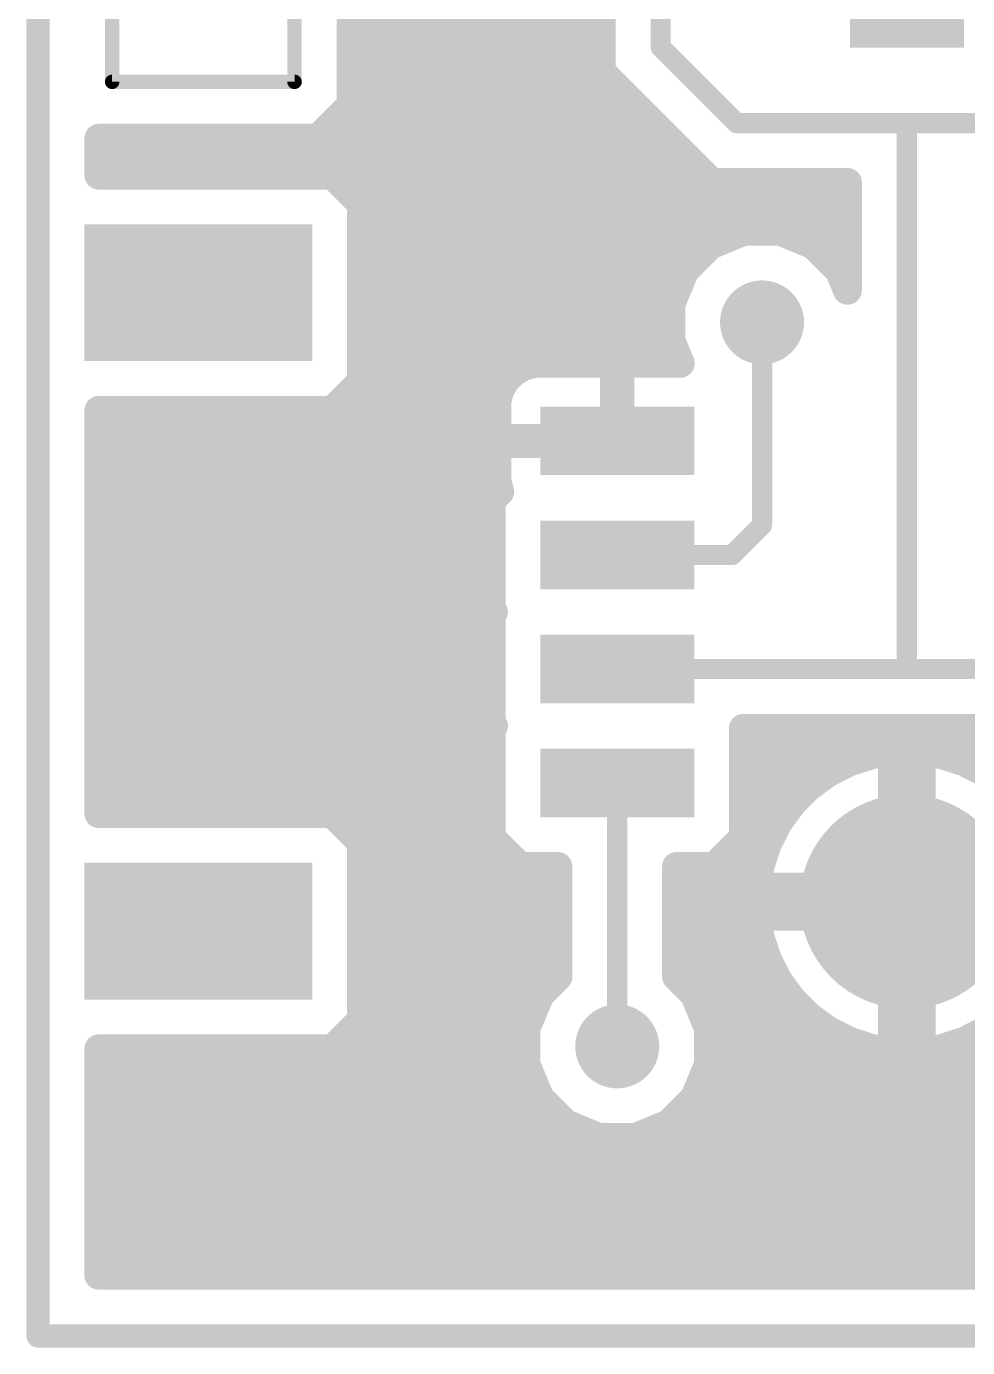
# Model space of a CAD drawing. Extents: x -0.1 to 53.2, y -0.1 to 25.5.
# Drawn here: x -0.1 to 8.15, y -0.1 to 11.49 of the extents above; entities that cross this region are included whole.
import ezdxf

# ---------------------------------------------------------------- set-up
doc = ezdxf.new("R2010")
doc.units = 0
for name, color, linetype in [('1', 22, 'CONTINUOUS'), ('17', 82, 'CONTINUOUS'), ('18', 82, 'CONTINUOUS'), ('20', 7, 'CONTINUOUS')]:
    doc.layers.add(name, color=color, linetype=linetype)

# ---------------------------------------------------------------- blocks, each defined once
blk = doc.blocks.new('RECT')
blk.add_solid([(-0.5, -0.5), (0.5, -0.5), (-0.5, 0.5), (0.5, 0.5)])
blk = doc.blocks.new('ROUNDP')
at = {"const_width": 0.5}
blk.add_lwpolyline([(0, -0.25, 1), (0, 0.25, 1), (0, -0.25)], format="xyb", dxfattribs=at)
blk = doc.blocks.new('ROUNDV')
at = {"const_width": 0.5}
blk.add_lwpolyline([(0, -0.25, 1), (0, 0.25, 1), (0, -0.25)], format="xyb", dxfattribs=at)

msp = doc.modelspace()

# ---------------------------------------------------------------- linework, layer by layer
at = {"layer": '1'}
for points, const_width in [([(4.9403, 14.8207), (4.9403, 11.0873)], 0.254), ([(2.7453, 10.7948), (2.7453, 14.6052)], 0.254), ([(5.461, 11.303), (5.461, 14.605)], 0.1778), ([(2.7453, 11.43), (4.9403, 11.43)], 0.254), ([(6.126, 10.638), (5.461, 11.303)], 0.1778), ([(2.7453, 11.176), (4.9403, 11.176)], 0.254), ([(4.9403, 11.0873), (5.2453, 10.7823)], 0.254), ([(2.7453, 10.922), (5.1056, 10.922)], 0.254), ([(2.4552, 10.5047), (2.7453, 10.7948)], 0.254), ([(5.2453, 10.7823), (5.6053, 10.4223)], 0.254), ([(2.6185, 10.668), (5.3596, 10.668)], 0.254), ([(7.62, 10.638), (6.126, 10.638)], 0.1778), ([(10.375, 10.638), (7.62, 10.638)], 0.1778), ([(7.62, 5.85), (7.62, 10.638)], 0.1778), ([(0.5334, 10.1818), (0.5334, 10.5047)], 0.254), ([(0.5334, 10.5047), (2.4552, 10.5047)], 0.254), ([(5.6053, 10.4223), (5.9103, 10.1173)], 0.254), ([(0.5334, 10.414), (5.6136, 10.414)], 0.254), ([(2.5839, 10.1818), (0.5334, 10.1818)], 0.254), ([(2.8368, 9.9289), (2.5839, 10.1818)], 0.254), ([(2.6057, 10.16), (5.8676, 10.16)], 0.254), ([(5.9103, 10.1173), (7.0993, 10.1173)], 0.254), ([(7.0993, 10.1173), (7.0993, 9.1718)], 0.254), ([(2.8368, 8.3711), (2.8368, 9.9289)], 0.254), ([(2.8368, 9.906), (7.0993, 9.906)], 0.254), ([(2.8368, 9.652), (6.0989, 9.652)], 0.254), ([(6.1908, 9.6901), (5.8968, 9.5683)], 0.254), ([(6.5091, 9.6901), (6.1908, 9.6901)], 0.254), ([(6.8032, 9.5683), (6.5091, 9.6901)], 0.254), ([(6.6011, 9.652), (7.0993, 9.652)], 0.254), ([(5.8968, 9.5683), (5.6717, 9.3432)], 0.254), ([(7.0283, 9.3432), (6.8032, 9.5683)], 0.254), ([(2.8368, 9.398), (5.7265, 9.398)], 0.254), ([(6.9735, 9.398), (7.0993, 9.398)], 0.254), ([(5.6717, 9.3432), (5.5499, 9.0492)], 0.254), ([(7.0993, 9.1718), (7.0283, 9.3432)], 0.254), ([(2.8368, 9.144), (5.5892, 9.144)], 0.254), ([(5.5499, 9.0492), (5.5499, 8.7308)], 0.254), ([(2.8368, 8.89), (5.5499, 8.89)], 0.254), ([(6.35, 8.89), (6.35, 7.112)], 0.1778), ([(5.5499, 8.7308), (5.6327, 8.531)], 0.254), ([(2.8368, 8.636), (5.5892, 8.636)], 0.254), ([(4.1711, 8.4549), (4.1001, 8.3839)], 0.254), ([(4.2579, 8.505), (4.1711, 8.4549)], 0.254), ([(4.3548, 8.531), (4.2579, 8.505)], 0.254), ([(5.057, 8.531), (4.3548, 8.531)], 0.254), ([(5.057, 7.873), (5.057, 8.531)], 0.254), ([(5.6327, 8.531), (5.103, 8.531)], 0.254), ([(5.103, 8.531), (5.103, 7.873)], 0.254), ([(2.5839, 8.1182), (2.8368, 8.3711)], 0.254), ([(2.8368, 8.382), (4.099, 8.382)], 0.254), ([(4.1001, 8.3839), (4.05, 8.2971)], 0.254), ([(5.057, 8.382), (5.103, 8.382)], 0.254), ([(4.05, 8.2971), (4.024, 8.2002)], 0.254), ([(0.5334, 4.5818), (0.5334, 8.1182)], 0.254), ([(0.5334, 8.1182), (2.5839, 8.1182)], 0.254), ([(2.5937, 8.128), (4.024, 8.128)], 0.254), ([(4.024, 8.2002), (4.024, 7.873)], 0.254), ([(5.057, 8.128), (5.103, 8.128)], 0.254), ([(0.5334, 7.874), (4.024, 7.874)], 0.254), ([(4.024, 7.873), (5.057, 7.873)], 0.254), ([(5.057, 7.874), (5.103, 7.874)], 0.254), ([(5.103, 7.873), (5.057, 7.873)], 0.254), ([(5.057, 7.873), (5.057, 7.827)], 0.254), ([(5.057, 7.827), (4.024, 7.827)], 0.254), ([(4.024, 7.827), (4.024, 7.4998)], 0.254), ([(0.5334, 7.62), (4.024, 7.62)], 0.254), ([(4.0494, 7.4051), (3.9732, 7.3289)], 0.254), ([(4.024, 7.4998), (4.0494, 7.4051)], 0.254), ([(0.5334, 7.366), (4.0103, 7.366)], 0.254), ([(3.9732, 7.3289), (3.9732, 6.3711)], 0.254), ([(0.5334, 7.112), (3.9732, 7.112)], 0.254), ([(6.088, 6.85), (6.35, 7.112)], 0.1778), ([(0.5334, 6.858), (3.9732, 6.858)], 0.254), ([(6.088, 6.85), (5.08, 6.85)], 0.1778), ([(0.5334, 6.604), (3.9732, 6.604)], 0.254), ([(3.9732, 6.3711), (3.9943, 6.35)], 0.254), ([(0.5334, 6.35), (3.9943, 6.35)], 0.254), ([(3.9943, 6.35), (3.9732, 6.3289)], 0.254), ([(3.9732, 6.3289), (3.9732, 5.3711)], 0.254), ([(0.5334, 6.096), (3.9732, 6.096)], 0.254), ([(0.5334, 5.842), (3.9732, 5.842)], 0.254), ([(5.08, 5.85), (7.62, 5.85)], 0.1778), ([(7.62, 5.85), (11.93, 5.85)], 0.1778), ([(0.5334, 5.588), (3.9732, 5.588)], 0.254), ([(0.5334, 5.334), (3.9783, 5.334)], 0.254), ([(3.9732, 5.3711), (3.9943, 5.35)], 0.254), ([(3.9943, 5.35), (3.9732, 5.3289)], 0.254), ([(3.9732, 5.3289), (3.9732, 4.3711)], 0.254), ([(6.1868, 5.3289), (6.1864, 5.3293)], 0.254), ([(6.1864, 5.3293), (11.7143, 5.3293)], 0.254), ([(6.1868, 4.3711), (6.1868, 5.3289)], 0.254), ([(7.3107, 5.0983), (7.113, 5.034)], 0.254), ([(7.493, 5.1271), (7.3107, 5.0983)], 0.254), ([(7.493, 3.937), (7.493, 5.1271)], 0.254), ([(7.9293, 5.0983), (7.747, 5.1271)], 0.254), ([(7.747, 5.1271), (7.747, 3.937)], 0.254), ([(8.127, 5.034), (7.9293, 5.0983)], 0.254), ([(0.5334, 5.08), (3.9732, 5.08)], 0.254), ([(6.1868, 5.08), (7.2545, 5.08)], 0.254), ([(7.113, 5.034), (6.9277, 4.9396)], 0.254), ([(7.493, 5.08), (7.747, 5.08)], 0.254), ([(7.9855, 5.08), (9.6419, 5.08)], 0.254), ([(8.3123, 4.9396), (8.127, 5.034)], 0.254), ([(6.9277, 4.9396), (6.7596, 4.8174)], 0.254), ([(0.5334, 4.826), (3.9732, 4.826)], 0.254), ([(5.08, 4.85), (5.08, 2.54)], 0.1778), ([(6.1868, 4.826), (6.7713, 4.826)], 0.254), ([(6.7596, 4.8174), (6.6126, 4.6704)], 0.254), ([(7.493, 4.826), (7.747, 4.826)], 0.254), ([(6.6126, 4.6704), (6.4904, 4.5023)], 0.254), ([(2.5839, 4.5818), (0.5334, 4.5818)], 0.254), ([(2.8368, 4.3289), (2.5839, 4.5818)], 0.254), ([(2.5937, 4.572), (3.9732, 4.572)], 0.254), ([(6.1868, 4.572), (6.541, 4.572)], 0.254), ([(7.493, 4.572), (7.747, 4.572)], 0.254), ([(6.4904, 4.5023), (6.396, 4.317)], 0.254), ([(2.8368, 2.7711), (2.8368, 4.3289)], 0.254), ([(2.8368, 4.318), (4.0263, 4.318)], 0.254), ([(3.9732, 4.3711), (4.2261, 4.1182)], 0.254), ([(5.9339, 4.1182), (6.1868, 4.3711)], 0.254), ([(6.1337, 4.318), (6.3965, 4.318)], 0.254), ([(6.396, 4.317), (6.3317, 4.1193)], 0.254), ([(7.493, 4.318), (7.747, 4.318)], 0.254), ([(2.8368, 4.064), (4.5593, 4.064)], 0.254), ([(4.2261, 4.1182), (4.5593, 4.1182)], 0.254), ([(4.5593, 4.1182), (4.5593, 3.1508)], 0.254), ([(5.6007, 3.1508), (5.6007, 4.1182)], 0.254), ([(5.6007, 4.1182), (5.9339, 4.1182)], 0.254), ([(5.6007, 4.064), (6.323, 4.064)], 0.254), ([(6.3317, 4.1193), (6.3029, 3.937)], 0.254), ([(7.493, 4.064), (7.747, 4.064)], 0.254), ([(6.3029, 3.937), (7.493, 3.937)], 0.254), ([(7.747, 3.937), (7.493, 3.937)], 0.254), ([(7.493, 3.937), (7.493, 3.683)], 0.254), ([(2.8368, 3.81), (4.5593, 3.81)], 0.254), ([(5.6007, 3.81), (7.493, 3.81)], 0.254), ([(7.493, 3.683), (6.3029, 3.683)], 0.254), ([(6.3029, 3.683), (6.3317, 3.5007)], 0.254), ([(7.493, 2.4929), (7.493, 3.683)], 0.254), ([(7.493, 3.683), (7.747, 3.683)], 0.254), ([(7.747, 3.683), (7.747, 2.4929)], 0.254), ([(2.8368, 3.556), (4.5593, 3.556)], 0.254), ([(5.6007, 3.556), (6.323, 3.556)], 0.254), ([(6.3317, 3.5007), (6.396, 3.303)], 0.254), ([(7.493, 3.556), (7.747, 3.556)], 0.254), ([(2.8368, 3.302), (4.5593, 3.302)], 0.254), ([(5.6007, 3.302), (6.3965, 3.302)], 0.254), ([(6.396, 3.303), (6.4904, 3.1177)], 0.254), ([(7.493, 3.302), (7.747, 3.302)], 0.254), ([(4.5593, 3.1508), (4.4017, 2.9932)], 0.254), ([(5.7583, 2.9932), (5.6007, 3.1508)], 0.254), ([(6.4904, 3.1177), (6.6126, 2.9496)], 0.254), ([(2.8368, 3.048), (4.4565, 3.048)], 0.254), ([(5.7035, 3.048), (6.541, 3.048)], 0.254), ([(7.493, 3.048), (7.747, 3.048)], 0.254), ([(4.4017, 2.9932), (4.2799, 2.6991)], 0.254), ([(5.8801, 2.6991), (5.7583, 2.9932)], 0.254), ([(6.6126, 2.9496), (6.7596, 2.8026)], 0.254), ([(2.5839, 2.5182), (2.8368, 2.7711)], 0.254), ([(2.8368, 2.794), (4.3192, 2.794)], 0.254), ([(5.8408, 2.794), (6.7713, 2.794)], 0.254), ([(6.7596, 2.8026), (6.9277, 2.6804)], 0.254), ([(7.493, 2.794), (7.747, 2.794)], 0.254), ([(4.2799, 2.6991), (4.2799, 2.3808)], 0.254), ([(5.8801, 2.3808), (5.8801, 2.6991)], 0.254), ([(6.9277, 2.6804), (7.113, 2.586)], 0.254), ([(8.127, 2.586), (8.3123, 2.6804)], 0.254), ([(2.6057, 2.54), (4.2799, 2.54)], 0.254), ([(5.8801, 2.54), (7.2545, 2.54)], 0.254), ([(7.113, 2.586), (7.3107, 2.5217)], 0.254), ([(7.493, 2.54), (7.747, 2.54)], 0.254), ([(7.9293, 2.5217), (8.127, 2.586)], 0.254), ([(7.9855, 2.54), (9.6419, 2.54)], 0.254), ([(0.5334, 0.5334), (0.5334, 2.5182)], 0.254), ([(0.5334, 2.5182), (2.5839, 2.5182)], 0.254), ([(7.3107, 2.5217), (7.493, 2.4929)], 0.254), ([(7.747, 2.4929), (7.9293, 2.5217)], 0.254), ([(4.2799, 2.3808), (4.4017, 2.0868)], 0.254), ([(5.7583, 2.0868), (5.8801, 2.3808)], 0.254), ([(0.5334, 2.286), (4.3192, 2.286)], 0.254), ([(5.8408, 2.286), (10.5047, 2.286)], 0.254), ([(4.4017, 2.0868), (4.6268, 1.8617)], 0.254), ([(5.5332, 1.8617), (5.7583, 2.0868)], 0.254), ([(0.5334, 2.032), (4.4565, 2.032)], 0.254), ([(5.7035, 2.032), (10.5047, 2.032)], 0.254), ([(4.6268, 1.8617), (4.9208, 1.7399)], 0.254), ([(5.2392, 1.7399), (5.5332, 1.8617)], 0.254), ([(0.5334, 1.778), (4.8289, 1.778)], 0.254), ([(4.9208, 1.7399), (5.2392, 1.7399)], 0.254), ([(5.3311, 1.778), (10.5047, 1.778)], 0.254), ([(0.5334, 1.524), (10.5047, 1.524)], 0.254), ([(0.5334, 1.27), (10.5047, 1.27)], 0.254), ([(0.5334, 1.016), (10.5047, 1.016)], 0.254), ([(0.5334, 0.762), (10.5047, 0.762)], 0.254), ([(10.5047, 0.5334), (0.5334, 0.5334)], 0.254)]:
    msp.add_lwpolyline(points, dxfattribs=dict(at, const_width=const_width))
for points, const_width in [([(2.7453, 11.4935, 1), (2.7453, 11.3665)], 0.127), ([(4.9403, 11.3665, 1), (4.9403, 11.4935)], 0.127), ([(5.4924, 11.3344, 1), (5.4296, 11.2716)], 0.0889), ([(2.7453, 11.2395, 1), (2.7453, 11.1125)], 0.127), ([(4.9403, 11.1125, 1), (4.9403, 11.2395)], 0.127), ([(5.4165, 11.303, 1), (5.5055, 11.303)], 0.0889), ([(4.9852, 11.1322, 1), (4.8954, 11.0424)], 0.127), ([(4.8768, 11.0873, 1), (5.0038, 11.0873)], 0.127), ([(2.7453, 10.9855, 1), (2.7453, 10.8585)], 0.127), ([(5.1056, 10.8585, 1), (5.1056, 10.9855)], 0.127), ([(2.7902, 10.7499, 1), (2.7004, 10.8397)], 0.127), ([(5.2902, 10.8272, 1), (5.2004, 10.7374)], 0.127), ([(2.6185, 10.7315, 1), (2.6185, 10.6045)], 0.127), ([(2.6818, 10.7948, 1), (2.8088, 10.7948)], 0.127), ([(5.2004, 10.7374, 1), (5.2902, 10.8272)], 0.127), ([(5.3596, 10.6045, 1), (5.3596, 10.7315)], 0.127), ([(6.126, 10.6824, 1), (6.126, 10.5936)], 0.0889), ([(6.0946, 10.6066, 1), (6.1574, 10.6694)], 0.0889), ([(7.6645, 10.638, 1), (7.5755, 10.638)], 0.0889), ([(7.62, 10.6824, 1), (7.62, 10.5936)], 0.0889), ([(7.62, 10.5936, 1), (7.62, 10.6824)], 0.0889), ([(0.5969, 10.5047, 1), (0.4699, 10.5047)], 0.127), ([(0.5334, 10.5682, 1), (0.5334, 10.4412)], 0.127), ([(2.4103, 10.5496, 1), (2.5001, 10.4598)], 0.127), ([(2.4552, 10.4412, 1), (2.4552, 10.5682)], 0.127), ([(5.6502, 10.4672, 1), (5.5604, 10.3774)], 0.127), ([(0.5334, 10.4775, 1), (0.5334, 10.3505)], 0.127), ([(5.5604, 10.3774, 1), (5.6502, 10.4672)], 0.127), ([(5.6136, 10.3505, 1), (5.6136, 10.4775)], 0.127), ([(0.5334, 10.2453, 1), (0.5334, 10.1183)], 0.127), ([(0.4699, 10.1818, 1), (0.5969, 10.1818)], 0.127), ([(2.6288, 10.2267, 1), (2.539, 10.1369)], 0.127), ([(2.6057, 10.2235, 1), (2.6057, 10.0965)], 0.127), ([(2.5839, 10.1183, 1), (2.5839, 10.2453)], 0.127), ([(5.9103, 10.1808, 1), (5.9103, 10.0538)], 0.127), ([(5.8654, 10.0724, 1), (5.9552, 10.1622)], 0.127), ([(5.8676, 10.0965, 1), (5.8676, 10.2235)], 0.127), ([(7.1628, 10.1173, 1), (7.0358, 10.1173)], 0.127), ([(7.0993, 10.0538, 1), (7.0993, 10.1808)], 0.127), ([(2.9003, 9.9289, 1), (2.7733, 9.9289)], 0.127), ([(2.8368, 9.9695, 1), (2.8368, 9.8425)], 0.127), ([(2.7919, 9.884, 1), (2.8817, 9.9738)], 0.127), ([(7.0993, 9.8425, 1), (7.0993, 9.9695)], 0.127), ([(2.8368, 9.7155, 1), (2.8368, 9.5885)], 0.127), ([(6.0989, 9.5885, 1), (6.0989, 9.7155)], 0.127), ([(6.1908, 9.7536, 1), (6.1908, 9.6266)], 0.127), ([(6.2151, 9.6314, 1), (6.1665, 9.7488)], 0.127), ([(6.5335, 9.7488, 1), (6.4848, 9.6314)], 0.127), ([(6.5091, 9.6266, 1), (6.5091, 9.7536)], 0.127), ([(6.6011, 9.7155, 1), (6.6011, 9.5885)], 0.127), ([(7.0993, 9.5885, 1), (7.0993, 9.7155)], 0.127), ([(5.8725, 9.627, 1), (5.9211, 9.5096)], 0.127), ([(5.9417, 9.5234, 1), (5.8519, 9.6132)], 0.127), ([(6.8481, 9.6132, 1), (6.7583, 9.5234)], 0.127), ([(6.7789, 9.5096, 1), (6.8275, 9.627)], 0.127), ([(2.8368, 9.4615, 1), (2.8368, 9.3345)], 0.127), ([(5.7265, 9.3345, 1), (5.7265, 9.4615)], 0.127), ([(6.9735, 9.4615, 1), (6.9735, 9.3345)], 0.127), ([(7.0993, 9.3345, 1), (7.0993, 9.4615)], 0.127), ([(5.6268, 9.3881, 1), (5.7166, 9.2983)], 0.127), ([(5.7304, 9.3189, 1), (5.613, 9.3675)], 0.127), ([(7.087, 9.3675, 1), (6.9696, 9.3189)], 0.127), ([(6.9834, 9.2983, 1), (7.0732, 9.3881)], 0.127), ([(2.8368, 9.2075, 1), (2.8368, 9.0805)], 0.127), ([(5.5892, 9.0805, 1), (5.5892, 9.2075)], 0.127), ([(5.6134, 9.0492, 1), (5.4864, 9.0492)], 0.127), ([(7.0358, 9.1718, 1), (7.1628, 9.1718)], 0.127), ([(7.0406, 9.1475, 1), (7.158, 9.1961)], 0.127), ([(5.4912, 9.0735, 1), (5.6086, 9.0248)], 0.127), ([(2.8368, 8.9535, 1), (2.8368, 8.8265)], 0.127), ([(5.5499, 8.8265, 1), (5.5499, 8.9535)], 0.127), ([(6.3945, 8.89, 1), (6.3056, 8.89)], 0.0889), ([(5.6086, 8.7551, 1), (5.4912, 8.7065)], 0.127), ([(2.8368, 8.6995, 1), (2.8368, 8.5725)], 0.127), ([(5.4864, 8.7308, 1), (5.6134, 8.7308)], 0.127), ([(5.5892, 8.5725, 1), (5.5892, 8.6995)], 0.127), ([(4.216, 8.41, 1), (4.1262, 8.4998)], 0.127), ([(4.2415, 8.5664, 1), (4.2744, 8.4437)], 0.127), ([(4.2897, 8.45, 1), (4.2262, 8.56)], 0.127), ([(4.3548, 8.5945, 1), (4.3548, 8.4675)], 0.127), ([(4.3713, 8.4697, 1), (4.3384, 8.5923)], 0.127), ([(5.1205, 8.531, 1), (4.9935, 8.531)], 0.127), ([(5.103, 8.5945, 1), (5.103, 8.4675)], 0.127), ([(5.1665, 8.531, 1), (5.0395, 8.531)], 0.127), ([(5.057, 8.4675, 1), (5.057, 8.5945)], 0.127), ([(5.574, 8.5067, 1), (5.6913, 8.5553)], 0.127), ([(5.6327, 8.4675, 1), (5.6327, 8.5945)], 0.127), ([(2.8368, 8.4455, 1), (2.8368, 8.3185)], 0.127), ([(2.8817, 8.3262, 1), (2.7919, 8.416)], 0.127), ([(4.0552, 8.4288, 1), (4.145, 8.339)], 0.127), ([(4.1551, 8.3522, 1), (4.0451, 8.4157)], 0.127), ([(4.099, 8.3185, 1), (4.099, 8.4455)], 0.127), ([(4.1393, 8.5099, 1), (4.2028, 8.3999)], 0.127), ([(5.057, 8.4455, 1), (5.057, 8.3185)], 0.127), ([(5.103, 8.3185, 1), (5.103, 8.4455)], 0.127), ([(2.7733, 8.3711, 1), (2.9003, 8.3711)], 0.127), ([(3.995, 8.3288, 1), (4.105, 8.2653)], 0.127), ([(4.1113, 8.2806, 1), (3.9886, 8.3135)], 0.127), ([(0.5969, 8.1182, 1), (0.4699, 8.1182)], 0.127), ([(0.5334, 8.1817, 1), (0.5334, 8.0547)], 0.127), ([(2.5937, 8.1915, 1), (2.5937, 8.0645)], 0.127), ([(2.5839, 8.0547, 1), (2.5839, 8.1817)], 0.127), ([(4.0875, 8.2002, 1), (3.9605, 8.2002)], 0.127), ([(3.9627, 8.2166, 1), (4.0853, 8.1837)], 0.127), ([(4.024, 8.0645, 1), (4.024, 8.1915)], 0.127), ([(5.057, 8.1915, 1), (5.057, 8.0645)], 0.127), ([(5.103, 8.0645, 1), (5.103, 8.1915)], 0.127), ([(2.539, 8.1631, 1), (2.6288, 8.0733)], 0.127), ([(0.5334, 7.9375, 1), (0.5334, 7.8105)], 0.127), ([(4.024, 7.9365, 1), (4.024, 7.8095)], 0.127), ([(4.024, 7.8105, 1), (4.024, 7.9375)], 0.127), ([(5.057, 7.9375, 1), (5.057, 7.8105)], 0.127), ([(5.057, 7.9365, 1), (5.057, 7.8095)], 0.127), ([(5.1205, 7.873, 1), (4.9935, 7.873)], 0.127), ([(5.057, 7.8095, 1), (5.057, 7.9365)], 0.127), ([(5.103, 7.8105, 1), (5.103, 7.9375)], 0.127), ([(5.103, 7.8095, 1), (5.103, 7.9365)], 0.127), ([(4.024, 7.8905, 1), (4.024, 7.7635)], 0.127), ([(4.0875, 7.827, 1), (3.9605, 7.827)], 0.127), ([(3.9605, 7.873, 1), (4.0875, 7.873)], 0.127), ([(4.9935, 7.873, 1), (5.1205, 7.873)], 0.127), ([(4.9935, 7.827, 1), (5.1205, 7.827)], 0.127), ([(5.0395, 7.873, 1), (5.1665, 7.873)], 0.127), ([(5.057, 7.7635, 1), (5.057, 7.8905)], 0.127), ([(0.5334, 7.6835, 1), (0.5334, 7.5565)], 0.127), ([(4.024, 7.5565, 1), (4.024, 7.6835)], 0.127), ([(4.0853, 7.5163, 1), (3.9627, 7.4834)], 0.127), ([(3.9605, 7.4998, 1), (4.0875, 7.4998)], 0.127), ([(4.0943, 7.3602, 1), (4.0045, 7.45)], 0.127), ([(0.5334, 7.4295, 1), (0.5334, 7.3025)], 0.127), ([(4.0367, 7.3289, 1), (3.9097, 7.3289)], 0.127), ([(3.9283, 7.3738, 1), (4.0181, 7.284)], 0.127), ([(3.9881, 7.3886, 1), (4.1107, 7.4215)], 0.127), ([(4.0103, 7.3025, 1), (4.0103, 7.4295)], 0.127), ([(0.5334, 7.1755, 1), (0.5334, 7.0485)], 0.127), ([(3.9732, 7.0485, 1), (3.9732, 7.1755)], 0.127), ([(6.3814, 7.0806, 1), (6.3186, 7.1434)], 0.0889), ([(6.3056, 7.112, 1), (6.3945, 7.112)], 0.0889), ([(0.5334, 6.9215, 1), (0.5334, 6.7945)], 0.127), ([(3.9732, 6.7945, 1), (3.9732, 6.9215)], 0.127), ([(5.08, 6.8945, 1), (5.08, 6.8056)], 0.0889), ([(6.0566, 6.8814, 1), (6.1194, 6.8186)], 0.0889), ([(6.088, 6.8056, 1), (6.088, 6.8945)], 0.0889), ([(0.5334, 6.6675, 1), (0.5334, 6.5405)], 0.127), ([(3.9732, 6.5405, 1), (3.9732, 6.6675)], 0.127), ([(4.0181, 6.416, 1), (3.9283, 6.3262)], 0.127), ([(0.5334, 6.4135, 1), (0.5334, 6.2865)], 0.127), ([(4.0367, 6.3289, 1), (3.9097, 6.3289)], 0.127), ([(3.9283, 6.3738, 1), (4.0181, 6.284)], 0.127), ([(3.9097, 6.3711, 1), (4.0367, 6.3711)], 0.127), ([(4.0392, 6.3051, 1), (3.9494, 6.3949)], 0.127), ([(3.9494, 6.3051, 1), (4.0392, 6.3949)], 0.127), ([(3.9943, 6.2865, 1), (3.9943, 6.4135)], 0.127), ([(0.5334, 6.1595, 1), (0.5334, 6.0325)], 0.127), ([(3.9732, 6.0325, 1), (3.9732, 6.1595)], 0.127), ([(0.5334, 5.9055, 1), (0.5334, 5.7785)], 0.127), ([(3.9732, 5.7785, 1), (3.9732, 5.9055)], 0.127), ([(5.08, 5.8945, 1), (5.08, 5.8056)], 0.0889), ([(7.62, 5.8945, 1), (7.62, 5.8056)], 0.0889), ([(7.62, 5.8056, 1), (7.62, 5.8945)], 0.0889), ([(7.5755, 5.85, 1), (7.6645, 5.85)], 0.0889), ([(0.5334, 5.6515, 1), (0.5334, 5.5245)], 0.127), ([(3.9732, 5.5245, 1), (3.9732, 5.6515)], 0.127), ([(0.5334, 5.3975, 1), (0.5334, 5.2705)], 0.127), ([(4.0181, 5.416, 1), (3.9283, 5.3262)], 0.127), ([(4.0367, 5.3289, 1), (3.9097, 5.3289)], 0.127), ([(4.0392, 5.3051, 1), (3.9494, 5.3949)], 0.127), ([(3.9494, 5.3051, 1), (4.0392, 5.3949)], 0.127), ([(3.9783, 5.2705, 1), (3.9783, 5.3975)], 0.127), ([(6.2311, 5.3744, 1), (6.1416, 5.2842)], 0.127), ([(6.1864, 5.3928, 1), (6.1864, 5.2658)], 0.127), ([(6.2503, 5.3289, 1), (6.1233, 5.3289)], 0.127), ([(3.9283, 5.3738, 1), (4.0181, 5.284)], 0.127), ([(3.9097, 5.3711, 1), (4.0367, 5.3711)], 0.127), ([(6.1421, 5.2838, 1), (6.2315, 5.3739)], 0.127), ([(7.3008, 5.161, 1), (7.3206, 5.0356)], 0.127), ([(7.3303, 5.0379, 1), (7.2911, 5.1587)], 0.127), ([(7.5565, 5.1271, 1), (7.4295, 5.1271)], 0.127), ([(7.5029, 5.0644, 1), (7.4831, 5.1899)], 0.127), ([(7.7569, 5.1899, 1), (7.7371, 5.0644)], 0.127), ([(7.8105, 5.1271, 1), (7.6835, 5.1271)], 0.127), ([(7.9489, 5.1587, 1), (7.9097, 5.0379)], 0.127), ([(7.9194, 5.0356, 1), (7.9392, 5.161)], 0.127), ([(0.5334, 5.1435, 1), (0.5334, 5.0165)], 0.127), ([(3.9732, 5.0165, 1), (3.9732, 5.1435)], 0.127), ([(6.1868, 5.1435, 1), (6.1868, 5.0165)], 0.127), ([(7.0934, 5.0944, 1), (7.1326, 4.9736)], 0.127), ([(7.1418, 4.9775, 1), (7.0842, 5.0906)], 0.127), ([(7.2545, 5.0165, 1), (7.2545, 5.1435)], 0.127), ([(7.493, 5.1435, 1), (7.493, 5.0165)], 0.127), ([(7.747, 5.0165, 1), (7.747, 5.1435)], 0.127), ([(7.9855, 5.1435, 1), (7.9855, 5.0165)], 0.127), ([(8.1558, 5.0906, 1), (8.0982, 4.9775)], 0.127), ([(8.1074, 4.9736, 1), (8.1466, 5.0944)], 0.127), ([(6.8989, 4.9962, 1), (6.9566, 4.8831)], 0.127), ([(6.9651, 4.8883, 1), (6.8904, 4.991)], 0.127), ([(0.5334, 4.8895, 1), (0.5334, 4.7625)], 0.127), ([(3.9732, 4.7625, 1), (3.9732, 4.8895)], 0.127), ([(5.1245, 4.85, 1), (5.0355, 4.85)], 0.0889), ([(6.1868, 4.8895, 1), (6.1868, 4.7625)], 0.127), ([(6.7222, 4.8688, 1), (6.7969, 4.7661)], 0.127), ([(6.8045, 4.7725, 1), (6.7147, 4.8623)], 0.127), ([(6.7713, 4.7625, 1), (6.7713, 4.8895)], 0.127), ([(7.493, 4.8895, 1), (7.493, 4.7625)], 0.127), ([(7.747, 4.7625, 1), (7.747, 4.8895)], 0.127), ([(6.5676, 4.7153, 1), (6.6575, 4.6255)], 0.127), ([(6.6639, 4.6331, 1), (6.5612, 4.7078)], 0.127), ([(0.5334, 4.6453, 1), (0.5334, 4.5183)], 0.127), ([(0.4699, 4.5818, 1), (0.5969, 4.5818)], 0.127), ([(2.6288, 4.6267, 1), (2.539, 4.5369)], 0.127), ([(2.5937, 4.6355, 1), (2.5937, 4.5085)], 0.127), ([(2.5839, 4.5183, 1), (2.5839, 4.6453)], 0.127), ([(3.9732, 4.5085, 1), (3.9732, 4.6355)], 0.127), ([(6.1868, 4.6355, 1), (6.1868, 4.5085)], 0.127), ([(6.541, 4.5085, 1), (6.541, 4.6355)], 0.127), ([(7.493, 4.6355, 1), (7.493, 4.5085)], 0.127), ([(7.747, 4.5085, 1), (7.747, 4.6355)], 0.127), ([(6.439, 4.5396, 1), (6.5417, 4.4649)], 0.127), ([(6.5469, 4.4734, 1), (6.4338, 4.5311)], 0.127), ([(2.9003, 4.3289, 1), (2.7733, 4.3289)], 0.127), ([(2.8368, 4.3815, 1), (2.8368, 4.2545)], 0.127), ([(2.7919, 4.284, 1), (2.8817, 4.3738)], 0.127), ([(4.0181, 4.416, 1), (3.9283, 4.3262)], 0.127), ([(3.9097, 4.3711, 1), (4.0367, 4.3711)], 0.127), ([(4.0263, 4.2545, 1), (4.0263, 4.3815)], 0.127), ([(6.1337, 4.3815, 1), (6.1337, 4.2545)], 0.127), ([(6.1233, 4.3711, 1), (6.2503, 4.3711)], 0.127), ([(6.2317, 4.3262, 1), (6.1419, 4.416)], 0.127), ([(6.3394, 4.3458, 1), (6.4525, 4.2882)], 0.127), ([(6.4564, 4.2974, 1), (6.3356, 4.3366)], 0.127), ([(6.3965, 4.2545, 1), (6.3965, 4.3815)], 0.127), ([(7.493, 4.3815, 1), (7.493, 4.2545)], 0.127), ([(7.747, 4.2545, 1), (7.747, 4.3815)], 0.127), ([(2.8368, 4.1275, 1), (2.8368, 4.0005)], 0.127), ([(4.2261, 4.1817, 1), (4.2261, 4.0547)], 0.127), ([(4.1812, 4.0733, 1), (4.271, 4.1631)], 0.127), ([(4.6228, 4.1182, 1), (4.4958, 4.1182)], 0.127), ([(4.5593, 4.0547, 1), (4.5593, 4.1817)], 0.127), ([(4.5593, 4.0005, 1), (4.5593, 4.1275)], 0.127), ([(5.6642, 4.1182, 1), (5.5372, 4.1182)], 0.127), ([(5.6007, 4.1817, 1), (5.6007, 4.0547)], 0.127), ([(5.6007, 4.1275, 1), (5.6007, 4.0005)], 0.127), ([(5.889, 4.1631, 1), (5.9788, 4.0733)], 0.127), ([(5.9339, 4.0547, 1), (5.9339, 4.1817)], 0.127), ([(6.2713, 4.1389, 1), (6.3921, 4.0997)], 0.127), ([(6.3944, 4.1094, 1), (6.269, 4.1292)], 0.127), ([(6.323, 4.0005, 1), (6.323, 4.1275)], 0.127), ([(7.493, 4.1275, 1), (7.493, 4.0005)], 0.127), ([(7.747, 4.0005, 1), (7.747, 4.1275)], 0.127), ([(6.3029, 4.0005, 1), (6.3029, 3.8735)], 0.127), ([(7.493, 4.0005, 1), (7.493, 3.8735)], 0.127), ([(7.5565, 3.937, 1), (7.4295, 3.937)], 0.127), ([(7.493, 3.8735, 1), (7.493, 4.0005)], 0.127), ([(7.747, 3.8735, 1), (7.747, 4.0005)], 0.127), ([(6.2401, 3.9469, 1), (6.3656, 3.9271)], 0.127), ([(7.4295, 3.937, 1), (7.5565, 3.937)], 0.127), ([(7.6835, 3.937, 1), (7.8105, 3.937)], 0.127), ([(2.8368, 3.8735, 1), (2.8368, 3.7465)], 0.127), ([(4.5593, 3.7465, 1), (4.5593, 3.8735)], 0.127), ([(5.6007, 3.8735, 1), (5.6007, 3.7465)], 0.127), ([(7.493, 3.7465, 1), (7.493, 3.8735)], 0.127), ([(6.3656, 3.6929, 1), (6.2401, 3.6731)], 0.127), ([(6.3029, 3.7465, 1), (6.3029, 3.6195)], 0.127), ([(7.5565, 3.683, 1), (7.4295, 3.683)], 0.127), ([(7.493, 3.7465, 1), (7.493, 3.6195)], 0.127), ([(7.4295, 3.683, 1), (7.5565, 3.683)], 0.127), ([(7.493, 3.6195, 1), (7.493, 3.7465)], 0.127), ([(7.8105, 3.683, 1), (7.6835, 3.683)], 0.127), ([(7.747, 3.6195, 1), (7.747, 3.7465)], 0.127), ([(2.8368, 3.6195, 1), (2.8368, 3.4925)], 0.127), ([(4.5593, 3.4925, 1), (4.5593, 3.6195)], 0.127), ([(5.6007, 3.6195, 1), (5.6007, 3.4925)], 0.127), ([(6.3921, 3.5203, 1), (6.2713, 3.4811)], 0.127), ([(6.323, 3.4925, 1), (6.323, 3.6195)], 0.127), ([(7.493, 3.6195, 1), (7.493, 3.4925)], 0.127), ([(7.747, 3.4925, 1), (7.747, 3.6195)], 0.127), ([(6.269, 3.4908, 1), (6.3944, 3.5106)], 0.127), ([(2.8368, 3.3655, 1), (2.8368, 3.2385)], 0.127), ([(4.5593, 3.2385, 1), (4.5593, 3.3655)], 0.127), ([(5.6007, 3.3655, 1), (5.6007, 3.2385)], 0.127), ([(6.4525, 3.3318, 1), (6.3394, 3.2742)], 0.127), ([(6.3356, 3.2834, 1), (6.4564, 3.3226)], 0.127), ([(6.3965, 3.2385, 1), (6.3965, 3.3655)], 0.127), ([(7.493, 3.3655, 1), (7.493, 3.2385)], 0.127), ([(7.747, 3.2385, 1), (7.747, 3.3655)], 0.127), ([(4.6042, 3.1059, 1), (4.5144, 3.1957)], 0.127), ([(5.6456, 3.1957, 1), (5.5558, 3.1059)], 0.127), ([(6.5417, 3.1551, 1), (6.439, 3.0804)], 0.127), ([(2.8368, 3.1115, 1), (2.8368, 2.9845)], 0.127), ([(4.4565, 2.9845, 1), (4.4565, 3.1115)], 0.127), ([(4.4958, 3.1508, 1), (4.6228, 3.1508)], 0.127), ([(5.5372, 3.1508, 1), (5.6642, 3.1508)], 0.127), ([(5.7035, 3.1115, 1), (5.7035, 2.9845)], 0.127), ([(6.4338, 3.0889, 1), (6.5469, 3.1466)], 0.127), ([(6.541, 2.9845, 1), (6.541, 3.1115)], 0.127), ([(7.493, 3.1115, 1), (7.493, 2.9845)], 0.127), ([(7.747, 2.9845, 1), (7.747, 3.1115)], 0.127), ([(4.3568, 3.0381, 1), (4.4466, 2.9483)], 0.127), ([(4.4604, 2.9689, 1), (4.343, 3.0175)], 0.127), ([(5.817, 3.0175, 1), (5.6996, 2.9689)], 0.127), ([(5.7134, 2.9483, 1), (5.8032, 3.0381)], 0.127), ([(6.6575, 2.9945, 1), (6.5676, 2.9047)], 0.127), ([(6.5612, 2.9122, 1), (6.6639, 2.9869)], 0.127), ([(2.8368, 2.8575, 1), (2.8368, 2.7305)], 0.127), ([(2.8817, 2.7262, 1), (2.7919, 2.816)], 0.127), ([(4.3192, 2.7305, 1), (4.3192, 2.8575)], 0.127), ([(5.8408, 2.8575, 1), (5.8408, 2.7305)], 0.127), ([(6.7969, 2.8539, 1), (6.7222, 2.7512)], 0.127), ([(6.7147, 2.7576, 1), (6.8045, 2.8475)], 0.127), ([(6.7713, 2.7305, 1), (6.7713, 2.8575)], 0.127), ([(7.493, 2.8575, 1), (7.493, 2.7305)], 0.127), ([(7.747, 2.7305, 1), (7.747, 2.8575)], 0.127), ([(2.7733, 2.7711, 1), (2.9003, 2.7711)], 0.127), ([(4.2212, 2.7235, 1), (4.3386, 2.6748)], 0.127), ([(4.3434, 2.6991, 1), (4.2164, 2.6991)], 0.127), ([(5.9436, 2.6991, 1), (5.8166, 2.6991)], 0.127), ([(5.8214, 2.6748, 1), (5.9388, 2.7235)], 0.127), ([(6.9566, 2.7369, 1), (6.8989, 2.6238)], 0.127), ([(6.8904, 2.629, 1), (6.9651, 2.7317)], 0.127), ([(2.6057, 2.6035, 1), (2.6057, 2.4765)], 0.127), ([(4.2799, 2.4765, 1), (4.2799, 2.6035)], 0.127), ([(5.8801, 2.6035, 1), (5.8801, 2.4765)], 0.127), ([(7.1326, 2.6464, 1), (7.0934, 2.5256)], 0.127), ([(7.0842, 2.5294, 1), (7.1418, 2.6425)], 0.127), ([(7.2545, 2.4765, 1), (7.2545, 2.6035)], 0.127), ([(7.493, 2.6035, 1), (7.493, 2.4765)], 0.127), ([(7.747, 2.4765, 1), (7.747, 2.6035)], 0.127), ([(7.9855, 2.6035, 1), (7.9855, 2.4765)], 0.127), ([(8.0982, 2.6425, 1), (8.1558, 2.5294)], 0.127), ([(8.1466, 2.5256, 1), (8.1074, 2.6464)], 0.127), ([(0.5969, 2.5182, 1), (0.4699, 2.5182)], 0.127), ([(0.5334, 2.5817, 1), (0.5334, 2.4547)], 0.127), ([(2.539, 2.5631, 1), (2.6288, 2.4733)], 0.127), ([(2.5839, 2.4547, 1), (2.5839, 2.5817)], 0.127), ([(5.0355, 2.54, 1), (5.1245, 2.54)], 0.0889), ([(7.3206, 2.5844, 1), (7.3008, 2.459)], 0.127), ([(7.2911, 2.4613, 1), (7.3303, 2.5821)], 0.127), ([(7.4295, 2.4929, 1), (7.5565, 2.4929)], 0.127), ([(7.4831, 2.4301, 1), (7.5029, 2.5556)], 0.127), ([(7.7371, 2.5556, 1), (7.7569, 2.4301)], 0.127), ([(7.6835, 2.4929, 1), (7.8105, 2.4929)], 0.127), ([(7.9097, 2.5821, 1), (7.9489, 2.4613)], 0.127), ([(7.9392, 2.459, 1), (7.9194, 2.5844)], 0.127), ([(4.3386, 2.4051, 1), (4.2212, 2.3565)], 0.127), ([(4.2164, 2.3808, 1), (4.3434, 2.3808)], 0.127), ([(5.8166, 2.3808, 1), (5.9436, 2.3808)], 0.127), ([(5.9388, 2.3565, 1), (5.8214, 2.4051)], 0.127), ([(0.5334, 2.3495, 1), (0.5334, 2.2225)], 0.127), ([(4.3192, 2.2225, 1), (4.3192, 2.3495)], 0.127), ([(5.8408, 2.3495, 1), (5.8408, 2.2225)], 0.127), ([(4.4466, 2.1317, 1), (4.3568, 2.0419)], 0.127), ([(5.8032, 2.0419, 1), (5.7134, 2.1317)], 0.127), ([(0.5334, 2.0955, 1), (0.5334, 1.9685)], 0.127), ([(4.343, 2.0625, 1), (4.4604, 2.1111)], 0.127), ([(4.4565, 1.9685, 1), (4.4565, 2.0955)], 0.127), ([(5.7035, 2.0955, 1), (5.7035, 1.9685)], 0.127), ([(5.6996, 2.1111, 1), (5.817, 2.0625)], 0.127), ([(4.6511, 1.9204, 1), (4.6025, 1.803)], 0.127), ([(4.5819, 1.8168, 1), (4.6717, 1.9066)], 0.127), ([(5.4883, 1.9066, 1), (5.5781, 1.8168)], 0.127), ([(5.5575, 1.803, 1), (5.5089, 1.9204)], 0.127), ([(0.5334, 1.8415, 1), (0.5334, 1.7145)], 0.127), ([(4.8289, 1.7145, 1), (4.8289, 1.8415)], 0.127), ([(4.9208, 1.8034, 1), (4.9208, 1.6764)], 0.127), ([(4.8965, 1.6812, 1), (4.9451, 1.7986)], 0.127), ([(5.2148, 1.7986, 1), (5.2635, 1.6812)], 0.127), ([(5.2392, 1.6764, 1), (5.2392, 1.8034)], 0.127), ([(5.3311, 1.8415, 1), (5.3311, 1.7145)], 0.127), ([(0.5334, 1.5875, 1), (0.5334, 1.4605)], 0.127), ([(0.5334, 1.3335, 1), (0.5334, 1.2065)], 0.127), ([(0.5334, 1.0795, 1), (0.5334, 0.9525)], 0.127), ([(0.5334, 0.8255, 1), (0.5334, 0.6985)], 0.127), ([(0.5334, 0.5969, 1), (0.5334, 0.4699)], 0.127), ([(0.4699, 0.5334, 1), (0.5969, 0.5334)], 0.127)]:
    msp.add_lwpolyline(points, format="xyb", dxfattribs=dict(at, const_width=const_width))
at = {"layer": '20'}
for points, const_width in [([(0, 0), (0, 25.4)], 0.2032), ([(0.65, 14.4), (0.65, 11)], 0.127), ([(2.25, 14.4), (2.25, 11)], 0.127), ([(0.65, 11), (2.25, 11)], 0.127), ([(25.4, 0), (0, 0)], 0.2032)]:
    msp.add_lwpolyline(points, dxfattribs=dict(at, const_width=const_width))
for points, const_width in [([(0.65, 11.0318, 1), (0.65, 10.9682)], 0.0635), ([(0.6182, 11, 1), (0.6818, 11)], 0.0635), ([(2.2182, 11, 1), (2.2818, 11)], 0.0635), ([(2.25, 10.9682, 1), (2.25, 11.0318)], 0.0635), ([(0, 0.0508, 1), (0, -0.0508)], 0.1016), ([(-0.0508, 0, 1), (0.0508, 0)], 0.1016)]:
    msp.add_lwpolyline(points, format="xyb", dxfattribs=dict(at, const_width=const_width))

# ---------------------------------------------------------------- block references
at = {"layer": '1', "xscale": 1.1, "rotation": 90}
msp.add_blockref('RECT', (7.62, 11.85), dxfattribs=at)
at = {"layer": '1', "rotation": 270}
for p, xscale, yscale in [((1.405, 9.15), 1.2, 2), ((5.08, 7.85), 0.6, 1.35), ((5.08, 6.85), 0.6, 1.35), ((5.08, 5.85), 0.6, 1.35), ((5.08, 4.85), 0.6, 1.35), ((1.405, 3.55), 1.2, 2)]:
    msp.add_blockref('RECT', p, dxfattribs=dict(at, xscale=xscale, yscale=yscale))
at = {"layer": '17', "xscale": 1.8796, "yscale": 1.8796, "rotation": 90}
msp.add_blockref('ROUNDP', (7.62, 3.81), dxfattribs=at)
at = {"layer": '18', "xscale": 0.7366, "yscale": 0.7366}
for p in [(6.35, 8.89), (5.08, 2.54)]:
    msp.add_blockref('ROUNDV', p, dxfattribs=at)

doc.saveas('drawing.dxf')
